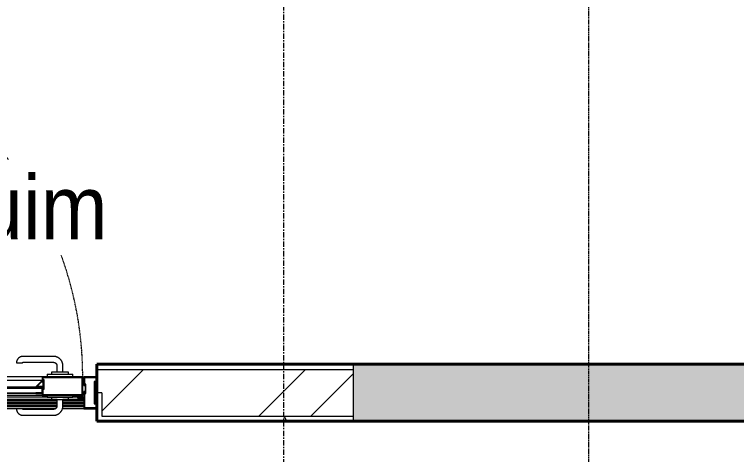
# Model space of a CAD drawing. Header units: millimetres. Extents: x -44657 to 28812, y -28146 to 16565.
# Drawn here: x -13142 to -11445, y -3103 to -2069 of the extents above; entities that cross this region are included whole.
import ezdxf

# ---------------------------------------------------------------- set-up
doc = ezdxf.new("R2010")
doc.units = ezdxf.units.MM
for name, pattern in [('1000 Dashed', [2, 1, -1]), ('Detail Dash', [1.1, 0.55, -0.55]), ('Grid Line', [22.225, 12.7, -3.175, 3.175, -3.175])]:
    doc.linetypes.add(name, pattern=pattern)
for name, color, linetype, lineweight in [('A-DOOR', 31, 'Continuous', 9), ('A-WALL', 113, 'Continuous', 9), ('A-WALL-PATT', 111, 'Continuous', 9), ('G-ANNO-SYMB', 111, 'Continuous', 5), ('G-ANNO-TEXT', 231, 'Continuous', 5), ('I-WALL', 2, 'Continuous', 9), ('S-GRID', 1, 'Continuous', 5)]:
    doc.layers.add(name, color=color, linetype=linetype, lineweight=lineweight)
doc.styles.add('Arial_5', font='arial.ttf', dxfattribs={"width": 0.9, "height": 150})

# ---------------------------------------------------------------- blocks, each defined once
blk = doc.blocks.new('Door Aluminium - Single Opening Out with Cill - Door Aluminium Single Opening Out with Cill 900x2100-1421182-NEW PROPOSED GROUND STOREY PLAN _White Box_')
at = {"layer": 'A-DOOR', "linetype": 'Detail Dash', "lineweight": 5}
blk.add_line((-416.9887694325948, 37.28498041003901), (-416.9887694325919, 871.2625192752149), dxfattribs=at)
at = {"layer": 'A-DOOR', "lineweight": 5}
for p, q in [((348.44571370833, 85.50000000020147), (276.445713708329, 85.50000000020147)), ((261.4457137081417, 70.50000000000634), (275.4457137081417, 70.50000000000635)), ((261.4457137081417, 70.50000000000634), (262.3835358816507, 70.50000000000634)), ((273.3954611764476, 70.50000000000635), (275.4457137081417, 70.50000000000635)), ((276.445713708329, 71.50000000020032), (348.44571370833, 71.50000000020032)), ((356.4457137085274, 63.50000000000289), (356.4457137085274, 48.09298949016939)), ((370.4457137085242, 48.09298949016939), (370.4457137085242, 63.50000000000289)), ((-420.0000000000314, 37.50000000002044), (-450.0000000000083, 37.50000000002053)), ((-448.0000000000249, 35.49999999998206), (-422.0000000000308, 35.49999999998195)), ((-448.0000000000248, 26.30000000009235), (-448.0000000000249, 35.49999999998206)), ((-422.0000000000308, 35.49999999998195), (-422.0000000000308, 20.3000000000591)), ((-420.0000000000314, 17.00000000001633), (-420.0000000000314, 37.50000000002044)), ((-321.9887694325949, 37.28498041003873), (-416.9887694325948, 37.28498041003902)), ((-416.9887694325948, 37.28498041003902), (-416.9887694325947, -6.71501958995969)), ((-415.1887694325433, 35.49999999997679), (-323.7887694326465, 35.49999999997649)), ((-415.1887694325434, -4.915019589960066), (-415.1887694325433, 35.49999999997679)), ((-323.7887694326465, 35.49999999997649), (-323.7887694326466, 30.61843075830651)), ((321.9887694325778, 37.28498041004821), (-321.9887694325949, 37.28498041004821)), ((-321.9887694325949, 27.28498041004091), (-321.9887694325949, 37.28498041003873)), ((416.9887694325809, 37.28498041003633), (321.988769432581, 37.28498041003663)), ((321.988769432581, 37.28498041003663), (321.988769432581, 27.28498041003882)), ((323.7887694326325, 30.61843075830437), (323.7887694326325, 35.49999999997438)), ((323.7887694326325, 35.49999999997438), (415.1887694325295, 35.49999999997409)), ((333.4457137083352, 43.50000000000021), (393.4457137083352, 43.5000000000004)), ((333.4457137083352, 43.50000000000021), (333.4457137083352, 37.5000000000002)), ((393.4457137083352, 37.50000000000039), (333.4457137083352, 37.5000000000002)), ((343.4457137083225, 48.09298949016939), (343.4457137083225, 43.49999999999444)), ((344.1271971825541, 48.09298949017737), (343.4457137083355, 48.09298949017737)), ((383.4457137083355, 48.09298949017749), (343.4457137083355, 48.09298949017737)), ((383.4457137083355, 48.09298949017749), (382.7642302341169, 48.09298949017749)), ((383.445713708322, 43.49999999999444), (383.445713708322, 48.09298949016939)), ((393.4457137083352, 37.50000000000039), (393.4457137083352, 43.50000000000039)), ((415.1887694325295, 35.49999999997409), (415.1887694325293, -4.915019589962756)), ((416.9887694325808, -6.715019589962397), (416.9887694325809, 37.28498041003633)), ((449.9999999999919, 37.50000000001763), (420.0000000000149, 37.50000000001772)), ((420.0000000000149, 37.50000000001772), (420.0000000000148, 17.00000000001362)), ((422.0000000000145, 35.49999999997922), (448.0000000000086, 35.49999999997915)), ((422.0000000000145, 20.30000000005618), (422.0000000000145, 35.49999999997922)), ((448.0000000000086, 35.49999999997915), (448.0000000000085, 26.30000000008946)), ((-450.0000000000083, 22.00000000003235), (-448.5000000000336, 22.00000000003271)), ((-448.5000000000336, 24.50000000000578), (-445.5000000000342, 24.50000000000614)), ((-448.5000000000336, 22.00000000003271), (-448.5000000000336, 24.50000000000578)), ((-443.6716561048734, 26.30000000009295), (-448.0000000000248, 26.30000000009235)), ((-445.5000000000342, 24.50000000000614), (-445.5000000000343, -24.4999999999311)), ((-443.671656104873, -26.29999999994764), (-443.6716561048734, 26.30000000009295)), ((-422.0000000000308, 20.3000000000591), (-424.4472194751638, 20.30000000005892)), ((-424.4472194751638, 20.30000000005892), (-424.4472194751639, -1.799999999944623)), ((-422.6000000000308, 2.906643647826923e-12), (-422.6000000000308, 18.50000000004261)), ((-422.6000000000308, 18.50000000004261), (-421.0000000000314, 18.50000000004199)), ((-421.0000000000314, 18.50000000004199), (-421.0000000000313, 17.00000000001539)), ((-421.0000000000313, 17.00000000001539), (-420.0000000000314, 17.00000000001633)), ((-323.7887694326466, 30.61843075830651), (-326.3508113351218, 30.61843075830648)), ((-326.3508113351218, 30.61843075830648), (-326.3508113351219, 8.484980410036592)), ((-324.588769432577, 10.28498041003614), (-324.5887694325769, 27.28498041004093)), ((-324.5887694325769, 27.28498041004093), (-321.9887694325949, 27.28498041004091)), ((-324.1134466669491, 26.95447139317453), (-324.1134466669492, 13.93163250737322)), ((-321.8151503156845, 26.9544713931748), (-324.1134466669491, 26.95447139317453)), ((-324.1134466669491, 26.95447139317453), (-320.8333276130471, 26.95447139317452)), ((-323.1134466669494, 14.93163250737323), (-323.1134466669494, 25.95447139317438)), ((-323.1134466669494, 25.95447139317438), (-320.3193011853449, 25.9544713931745)), ((-320.3193011853489, 25.95447139317437), (-323.1134466669494, 25.95447139317438)), ((-321.9887694325949, 25.9544713931719), (-321.9887694325949, 27.2849804087941)), ((-306.8822487371706, 13.93163250737319), (-321.8151503156846, 28.86453408588735)), ((-321.8151503156846, 28.86453408588735), (-321.8151503156845, 26.9544713931748)), ((-321.8151503156846, 28.86453408588736), (-321.8151503156846, 26.95447139317452)), ((321.8151503156678, 28.86453408588528), (-321.8151503156846, 28.86453408588736)), ((-320.3193011853449, 25.9544713931745), (-309.2964622995439, 14.93163250737327)), ((321.8151503156678, 28.86453408588528), (306.8822487371538, 13.93163250737121)), ((309.296462299527, 14.93163250737119), (320.3193011853281, 25.95447139317243)), ((320.3193011853281, 25.95447139317243), (323.1134466669326, 25.95447139317243)), ((323.1134466669326, 25.95447139317243), (320.3193011853322, 25.95447139317243)), ((320.8333276130386, 26.95447139317244), (324.1134466669322, 26.95447139317243)), ((321.8151503156678, 26.95447139317243), (321.8151503156678, 28.86453408588528)), ((321.8151503156678, 28.86453408588528), (321.8151503156678, 26.95447139317244)), ((324.1134466669322, 26.95447139317243), (321.8151503156678, 26.95447139317243)), ((321.9887694325778, 27.2849804087941), (321.9887694325778, 25.9544713931719)), ((321.988769432581, 27.28498041003882), (324.588769432563, 27.28498041003882)), ((323.1134466669326, 25.95447139317243), (323.1134466669326, 14.93163250737114)), ((326.3508113351079, 30.61843075830436), (323.7887694326325, 30.61843075830437)), ((324.1134466669325, 13.93163250737116), (324.1134466669322, 26.95447139317243)), ((324.588769432563, 27.28498041003882), (324.588769432563, 10.28498041003404)), ((326.3508113351078, 8.484980410034435), (326.3508113351079, 30.61843075830436)), ((420.0000000000148, 17.00000000001361), (421.0000000000148, 17.00000000001361)), ((421.0000000000148, 17.00000000001361), (421.0000000000149, 18.50000000003926)), ((421.0000000000149, 18.50000000003926), (422.6000000000144, 18.50000000003926)), ((424.4472194751476, 20.30000000005618), (422.0000000000145, 20.30000000005618)), ((422.6000000000144, 18.50000000003926), (422.6000000000144, 1.64968039229052e-13)), ((424.4472194751474, -1.799999999947419), (424.4472194751476, 20.30000000005618)), ((448.0000000000085, 26.30000000008946), (443.671656104857, 26.30000000008948)), ((443.671656104857, 26.30000000008948), (443.6716561048568, -26.29999999995053)), ((445.5000000000182, -24.4999999999336), (445.5000000000183, 24.50000000000326)), ((445.5000000000183, 24.50000000000326), (448.5000000000173, 24.50000000000325)), ((448.5000000000173, 24.50000000000325), (448.5000000000173, 22.00000000002981)), ((448.5000000000173, 22.00000000002981), (449.9999999999919, 22.00000000002981)), ((-421.2624659906209, 2.900430199357791e-12), (-422.6000000000308, 2.906643647826923e-12)), ((-421.0000000000312, 3.000000000054955), (-421.2624659906209, 2.900688023110831e-12)), ((-420.0000000000312, 3.0000000000549), (-421.0000000000312, 3.000000000054955)), ((-420.0000000000312, -10.1999999998388), (-420.0000000000312, 3.0000000000549)), ((-326.3508113351219, 8.48498041003659), (-323.7887694326465, 8.484980410036544)), ((-323.2512354232303, 10.28498041003608), (-324.588769432577, 10.28498041003614)), ((-324.1134466669492, 13.93163250737322), (-306.8822487371706, 13.93163250737319)), ((-323.7887694326465, 8.484980410036544), (-323.7887694326465, -4.915019589960363)), ((-321.9887694325948, 13.2849804100355), (-323.2512354232303, 13.28498041003544)), ((-323.2512354232303, 13.28498041003544), (-323.2512354232303, 10.28498041003608)), ((-309.2964622995439, 14.93163250737327), (-323.1134466669494, 14.93163250737323)), ((321.9887694325778, 13.28498040454253), (-321.9887694325949, 13.28498040454253)), ((-321.9887694325949, -6.750999759219668e-12), (-321.9887694325948, 13.2849804100355)), ((321.9887694325838, 10.00000000000244), (-321.9887694325922, 10.00000000000244)), ((-321.9887694325922, 10.00000000000244), (-321.9887694325922, 0)), ((-321.9887694325922, 0), (321.9887694325838, 0)), ((-306.8822487371707, 13.9316325073732), (306.8822487371536, 13.93163250737121)), ((306.8822487371538, 13.93163250737121), (324.1134466669325, 13.93163250737116)), ((323.1134466669326, 14.93163250737114), (309.296462299527, 14.93163250737119)), ((323.2512354232163, 13.28498041003333), (321.9887694325809, 13.28498041003334)), ((321.9887694325809, 13.28498041003334), (321.9887694325808, -8.832135023340016e-12)), ((321.9887694325838, 0), (321.9887694325838, 10.00000000000244)), ((323.2512354232163, 10.28498041003403), (323.2512354232163, 13.28498041003333)), ((324.588769432563, 10.28498041003404), (323.2512354232163, 10.28498041003403)), ((323.7887694326324, -4.915019589962462), (323.7887694326324, 8.484980410034442)), ((323.7887694326324, 8.484980410034442), (326.3508113351078, 8.484980410034435)), ((421.0000000000148, 3.00000000005223), (420.0000000000149, 3.000000000052235)), ((420.0000000000149, 3.000000000052235), (420.0000000000148, -10.19999999984151)), ((421.2624659906046, 1.776578884005176e-13), (421.0000000000148, 3.00000000005223)), ((422.6000000000144, 1.642998516677379e-13), (421.2624659906046, 1.776578884005176e-13)), ((-424.4472194751639, -1.799999999944621), (-421.800000000031, -1.799999999944686)), ((-421.800000000031, -1.799999999944686), (-421.8000000000309, -35.49999999991108)), ((-405.0000000000523, -10.19999999983873), (-420.0000000000312, -10.1999999998388)), ((-420.0000000000313, -37.49999999994537), (-420.0000000000313, -11.99999999992521)), ((-420.0000000000313, -11.99999999992521), (-405.0000000000522, -11.99999999992527)), ((356.689641189241, -15.71214412914896), (-420.0000000000313, -15.71214412914896)), ((-416.9887694325947, -6.715019589959687), (-321.9887694325949, -6.715019589960011)), ((-323.7887694326465, -4.915019589960363), (-415.1887694325434, -4.915019589960066)), ((333.4457137083248, -10.19999999984608), (-405.0000000000638, -10.19999999984608)), ((-405.0000000000522, -11.99999999992527), (-405.0000000000523, -10.19999999983873)), ((-306.9887694326156, -6.790270133918665e-12), (-321.9887694325949, -6.750999759219668e-12)), ((-321.9887694325949, -6.715019589960011), (-321.9887694325948, -1.715019589961158)), ((-321.9887694325948, -1.715019589961158), (-306.9887694326157, -1.715019589961216)), ((321.9887694325778, -6.715019595451671), (-321.9887694325949, -6.715019595451671)), ((-306.9887694326157, -1.715019589961216), (-306.9887694326156, -6.790391166022758e-12)), ((306.9887694326035, -1.715019583829734), (-306.9887694326205, -1.715019583829734)), ((321.9887694325808, -8.832135023340016e-12), (306.9887694326015, -8.781375626654154e-12)), ((306.9887694326015, -8.781375626654154e-12), (306.9887694326015, -1.715019589963195)), ((306.9887694326015, -1.715019589963195), (321.9887694325808, -1.715019589963246)), ((321.9887694325808, -1.715019589963246), (321.9887694325808, -6.715019589962092)), ((321.9887694325808, -6.715019589962092), (416.9887694325808, -6.715019589962397)), ((415.1887694325293, -4.915019589962756), (323.7887694326324, -4.915019589962462)), ((333.4457137083356, -6.715019589962023), (333.4457137083356, -11.00000000000021)), ((393.4457137083356, -11.0000000000004), (333.4457137083356, -11.00000000000021)), ((343.4457137083225, -11.00000000000183), (343.4457137083225, -15.59298949018111)), ((343.445713708336, -15.59298949017736), (383.4457137083359, -15.59298949017749)), ((343.445713708336, -15.59298949017736), (344.1271971825546, -15.59298949017736)), ((356.4457137085274, -15.59298949018111), (356.4457137085274, -31.00000000001028)), ((420.0000000000146, -15.71214412914896), (370.2071944925686, -15.71214412914896)), ((370.4457137085242, -31.00000000001028), (370.4457137085242, -15.59298949018544)), ((382.7642302341173, -15.59298949017749), (383.4457137083359, -15.59298949017749)), ((383.445713708322, -15.59298949018544), (383.445713708322, -11.00000000000183)), ((393.4457137083356, -11.0000000000004), (393.4457137083356, -6.715019589962215)), ((405.0000000000205, -10.19999999984608), (393.4457137083198, -10.19999999984608)), ((420.0000000000148, -10.19999999984151), (405.0000000000359, -10.19999999984146)), ((405.0000000000359, -10.19999999984146), (405.0000000000359, -11.99999999992788)), ((405.0000000000359, -11.99999999992788), (420.0000000000148, -11.99999999992793)), ((420.0000000000148, -11.99999999992793), (420.0000000000148, -37.49999999994807)), ((421.8000000000146, -35.4999999999138), (421.8000000000146, -1.79999999994741)), ((421.8000000000146, -1.79999999994741), (424.4472194751474, -1.799999999947419)), ((-448.5000000000337, -21.99999999988833), (-450.0000000000081, -21.99999999988795)), ((-448.5000000000337, -24.49999999993072), (-448.5000000000337, -21.99999999988833)), ((-445.5000000000343, -24.49999999993109), (-448.5000000000337, -24.49999999993072)), ((-448.0000000000252, -35.49999999991098), (-448.0000000000251, -26.29999999994703)), ((-448.0000000000251, -26.29999999994703), (-443.671656104873, -26.29999999994764)), ((356.8502195877661, -19.24999999993063), (-420.0000000000313, -19.24999999993063)), ((356.6842329245161, -22.74999999993092), (-420.0000000000313, -22.74999999993092)), ((356.6842329245161, -26.24999999993013), (-420.0000000000313, -26.24999999993013)), ((356.6842329245161, -29.74999999993041), (-420.0000000000313, -29.74999999993041)), ((355.5137331932363, -33.2499999999307), (-420.0000000000313, -33.2499999999307)), ((420.0000000000146, -33.2499999999307), (368.8168322316488, -33.2499999999307)), ((420.0000000000146, -26.24999999993013), (369.991598543813, -26.24999999993013)), ((420.0000000000146, -29.74999999993041), (370.1504587165816, -29.74999999993041)), ((420.0000000000146, -19.24999999993063), (370.2071944925686, -19.24999999993063)), ((420.0000000000146, -22.74999999993092), (370.2071944925686, -22.74999999993092)), ((443.6716561048568, -26.29999999995053), (448.0000000000088, -26.29999999995054)), ((448.5000000000173, -24.49999999993362), (445.5000000000182, -24.4999999999336)), ((448.0000000000088, -26.29999999995054), (448.0000000000088, -35.49999999991388)), ((449.9999999999917, -21.99999999989086), (448.5000000000175, -21.99999999989086)), ((448.5000000000175, -21.99999999989086), (448.5000000000173, -24.49999999993362)), ((-450.0000000000081, -37.49999999994525), (-420.0000000000313, -37.49999999994537)), ((-421.8000000000309, -35.49999999991108), (-448.0000000000252, -35.49999999991098)), ((352.067034052538, -37.49999999994508), (-420.0000000000314, -37.49999999994508)), ((262.3835358816512, -38.00000000000636), (261.4457137081423, -38.00000000000636)), ((275.4457137081423, -38.00000000000639), (261.4457137081423, -38.00000000000636)), ((275.4457137081423, -38.00000000000639), (273.3954611764481, -38.00000000000638)), ((348.44571370833, -39.00000000021204), (276.445713708329, -39.00000000021204)), ((420.0000000000146, -37.49999999994508), (368.7040439577599, -37.49999999994508)), ((420.0000000000148, -37.49999999994807), (449.9999999999917, -37.49999999994817)), ((448.0000000000088, -35.49999999991388), (421.8000000000146, -35.4999999999138)), ((276.445713708329, -53.00000000021318), (348.44571370833, -53.00000000021318))]:
    blk.add_line(p, q, dxfattribs=at)
at = {"layer": 'A-DOOR', "lineweight": 5, "flags": 128}
for points in [[(276.445713708329, 85.50000000020147), (275.8458736955283, 85.48800160011652), (275.2469932987692, 85.4520255947384), (274.6500305989688, 85.39212953800892), (274.0559406090827, 85.30840925083486), (273.4656737463606, 85.20099866781904), (272.8801743118718, 85.07006962297818), (272.3003789798182, 84.91583157485498), (271.72721529902, 84.73853127142698), (271.1616002091274, 84.53845235535822), (270.604438573622, 84.31591491022594), (270.0566217322567, 84.07127494848035), (269.5190260751109, 83.80492384186947), (268.9925116405719, 83.51728769533844), (268.4779207394089, 83.20882666537325), (267.9760766072886, 82.88003422381139), (267.4877820877739, 82.53143636842738), (267.0138183479231, 82.16359078141937), (266.5549436286258, 81.7770859372653), (266.1118920315327, 81.37254016126079), (265.6853723446895, 80.95060064035043), (265.2760669086114, 80.51194238775516), (264.8846305246916, 80.05726716310686), (264.5116894076276, 79.587302349775), (264.1578401836559, 79.10279979120467), (263.8236489360443, 78.60453458813275), (263.5096502995025, 78.09330385859232), (263.2163466048732, 77.56992546270251), (262.9442070755063, 77.03523669423568), (262.693667076563, 76.4900929411758), (262.4651274186289, 75.93536631722567), (262.2589537163959, 75.37194426664514), (262.0754758037936, 74.80072814453877), (261.9149872063639, 74.22263177483624), (261.7777446716084, 73.6385799884175), (261.6639677583053, 73.04950714353929), (261.5738384852523, 72.45635563109748), (261.5075010400628, 71.86007436698137), (261.4650615484973, 71.26161727401532), (261.4465879046789, 70.66194175587411), (261.4457137081332, 70.5000000000013)], [(370.4457137085242, 63.50000000000289), (370.4281160550686, 64.37976535211325), (370.3753512471854, 65.25812326733717), (370.2875036973126, 66.13366856038084), (370.1647139427964, 67.00500054554492), (370.0071784210358, 67.8707252775318), (369.8151491552692, 68.72945778144587), (369.5889333513581, 69.57982426846529), (369.3288929063298, 70.42046433362042), (369.0354438294335, 71.25003313212284), (368.7090555765757, 72.06720353087083), (368.3502502993471, 72.8706682315402), (367.9596020096471, 73.65914186200796), (367.5377356614126, 74.43136303266061), (367.0853261507935, 75.1860963543648), (366.6030972364999, 75.92213441480368), (366.0918203819396, 76.63829971009532), (365.5523135210095, 77.3334465285311), (364.9854397495766, 78.00646278350582), (364.3921059447787, 78.65627179257318), (363.7732613141125, 79.2818339999365), (363.1298958769768, 79.88214863950739), (362.4630388808276, 80.45625533593348), (361.7737571546053, 81.00323564096162), (361.0631534020401, 81.522214502789), (360.3323644375323, 82.01236166594605), (359.5825593675588, 82.4728929995283), (358.8149377202496, 82.90307175164604), (358.0307275265046, 83.30220972806444), (357.2311833553513, 83.66966839316329), (356.41758430689, 84.00485989146617), (355.5912319660472, 84.30724798808026), (354.7534483202917, 84.57634892655668), (353.9055736447257, 84.8117322027939), (353.0489643579817, 85.01302125377602), (352.1849908521655, 85.1798940599456), (351.3150353005877, 85.31208366041896), (350.4404894465657, 85.40937858003001), (349.5627523768764, 85.47162316766544), (348.6832282836078, 85.49871784525938), (348.44571370833, 85.50000000020147)], [(275.44571370813, 70.5000000000013), (275.4465136014693, 70.53998933419581), (275.4489120018241, 70.5799146939864), (275.4529050722757, 70.61971220731306), (275.4584864247568, 70.65931820664775), (275.4656471302918, 70.69866933083587), (275.4743757332811, 70.73770262647423), (275.4846582698241, 70.77635564862211), (275.4964782900515, 70.81456656068052), (275.509816884461, 70.85227423334898), (275.5246527141423, 70.88941834238672), (275.5409620449262, 70.9259394651525), (275.5587187853718, 70.96177917563696), (275.5778945284785, 70.99688013794447), (275.5984585971489, 71.03118619802922), (275.6203780932559, 71.06464247350824), (275.6436179502873, 71.09719544148196), (275.6681409894209, 71.12879302414994), (275.693907979039, 71.15938467210077), (275.7208776974479, 71.18892144524985), (275.7490069988465, 71.21735609104401), (275.7782508823523, 71.24464312012368), (275.8085625640077, 71.27073887905253), (275.8398935515672, 71.29560162019708), (275.8721937221434, 71.31919156846588), (275.9054114023566, 71.34147098497795), (275.9394934509961, 71.36240422741724), (275.9743853440647, 71.38195780706093), (276.0100312619708, 71.40010044235957), (276.0463741788438, 71.41680310895694), (276.0833559537801, 71.43203908615804), (276.1209174238232, 71.44578399963734), (276.1589984986401, 71.45801586048269), (276.1975382566287, 71.46871510031481), (276.2364750423925, 71.47786460263414), (276.2757465653947, 71.48544973018711), (276.3152899995645, 71.49145834839065), (276.3550420838473, 71.49588084473719), (276.3949392233798, 71.49871014417576), (276.4349175912706, 71.49994172043436), (276.445713708329, 71.50000000020032)], [(348.44571370833, 71.50000000020032), (348.7656283818341, 71.49360085349036), (349.0850312600982, 71.47441365062176), (349.4034113666595, 71.44246908703126), (349.7202593612764, 71.39781826720365), (350.0350683547294, 71.34053262292825), (350.347334719793, 71.27070379901312), (350.656558896898, 71.18844350667786), (350.9622461933133, 71.09388334485017), (351.2639075746004, 70.98717458961322), (351.5610604468763, 70.86848795221077), (351.8532294289418, 70.73801330594385), (352.1399471127482, 70.59595938241344), (352.4207548111823, 70.44255343759458), (352.6952032917997, 70.27804088827894), (352.9628534955972, 70.10268491944018), (353.2232772393436, 69.9167660632368), (353.4760579006008, 69.72058175016386), (353.7207910842336, 69.51444583327995), (353.9570852693482, 69.29868808607321), (354.1845624356668, 69.07365367491438), (354.4028586682435, 68.83970260686819), (354.6116247396744, 68.59720915371636), (354.8105266687787, 68.34656125327068), (354.9992462549032, 68.08815988869523), (355.177481586965, 67.82241844705051), (355.3449475264534, 67.54976205796488), (355.5013761635856, 67.2706269134857), (355.6465172459227, 66.9854595703057), (355.780138578693, 66.69471623533062), (355.9020263962585, 66.39886203588736), (356.011985704119, 66.09837027557342), (356.1098405908298, 65.79372167711178), (356.1954345094694, 65.48540361327274), (356.2686305280067, 65.17390932717494), (356.3293115484391, 64.85973714323903), (356.3773804940587, 64.54338966993326), (356.4127604648311, 64.22537299573166), (356.435394860331, 63.90619587948021), (356.4452474703738, 63.5863689364707), (356.4457137085274, 63.50000000000289)], [(356.4457137085274, -31.00000000001028), (356.4393145618218, -31.3199146735144), (356.4201273589489, -31.63931755177844), (356.3881827953627, -31.9576976583441), (356.3435319755308, -32.27454565296104), (356.2862463312597, -32.58935464641396), (356.2164175073446, -32.90162101147323), (356.1341572150006, -33.21084518858262), (356.0395970531729, -33.51653248500227), (355.9328882979403, -33.81819386628494), (355.8142016605336, -34.11534673855654), (355.683727014271, -34.40751572062207), (355.5416730907406, -34.69423340443718), (355.3882671459217, -34.97504110285831), (355.2237545966104, -35.24948958348864), (355.0483986277716, -35.51713978728617), (354.8624797715639, -35.77756353103253), (354.6662954584867, -36.03034419228544), (354.4601595416114, -36.27507737591812), (354.2444017944003, -36.51137156103707), (354.0193673832458, -36.7388487273514), (353.785416315191, -36.95714495992814), (353.5429228620435, -37.16591103135463), (353.2922749616021, -37.36481296046326), (353.0338735970267, -37.55353254658348), (352.768132155382, -37.73176787864531), (352.495475766292, -37.89923381812938), (352.2163406218128, -38.05566245527019), (351.9311732786328, -38.20080353760297), (351.6404299436578, -38.33442487036895), (351.3445757442101, -38.45631268793442), (351.0440839839005, -38.56627199579921), (350.7394353854432, -38.66412688251869), (350.4311173215955, -38.74972080115396), (350.1196230355021, -38.822916819687), (349.8054508515618, -38.88359784011939), (349.4891033782647, -38.93166678574331), (349.1710867040631, -38.96704675651136), (348.8519095878117, -38.98968115201554), (348.5320826447978, -38.9995337620497), (348.44571370833, -39.00000000021204)], [(348.44571370833, -53.00000000021318), (349.3254790604361, -52.98240234675324), (350.2038369756643, -52.92963753886996), (351.0793822687123, -52.84178998899716), (351.9507142538764, -52.71900023447233), (352.816438985859, -52.56146471271607), (353.675171489773, -52.36943544695381), (354.5255379767924, -52.14321964304266), (355.3661780419475, -51.88317919801435), (356.1957468404543, -51.5897301211138), (357.012917239198, -51.26334186826035), (357.8163819398716, -50.90453659103174), (358.6048555703308, -50.51388830133175), (359.3770767409834, -50.09202195309287), (360.1318100627006, -49.6396124424738), (360.8678481231352, -49.15738352818885), (361.5840134184268, -48.64610667362852), (362.2791602368539, -48.1065998126898), (362.952176491833, -47.53972604126121), (363.601985500896, -46.94639223645893), (364.2275477082636, -46.32754760578838), (364.8278623478432, -45.68418216865702), (365.4019690442606, -45.01732517251224), (365.9489493492844, -44.32804344628988), (366.4679282111118, -43.61743969372037), (366.9580753742732, -42.88665072922122), (367.4186067078511, -42.13684565923467), (367.8487854599775, -41.36922401192989), (368.2479234363915, -40.5850138181849), (368.6153821014904, -39.78546964703158), (368.9505735997933, -38.97187059857022), (369.2529616964074, -38.14551825773177), (369.5220626348838, -37.307734611972), (369.757445911121, -36.45985993641033), (369.9587349621032, -35.60325064966196), (370.1256077682771, -34.73927714385012), (370.2577973687461, -33.86932159227658), (370.3550922883614, -32.99477573824597), (370.4173368759926, -32.117038668561), (370.4444315535865, -31.23751457529675), (370.4457137085242, -31.00000000001028)], [(261.4457137081246, -38.00000000001302), (261.4577121082139, -38.5998400128181), (261.4936881135876, -39.19872040956424), (261.5535841703258, -39.79568310936891), (261.6373044574912, -40.38977309925508), (261.7447150405156, -40.98003996197715), (261.8756440853479, -41.56553939646599), (262.0298821334667, -42.14533472852823), (262.2071824369034, -42.71849840931344), (262.4072613529765, -43.28411349920599), (262.6297987981001, -43.84127513472011), (262.87443875985, -44.3890919760854), (263.1407898664652, -44.92668763322251), (263.4284260129876, -45.45320206776589), (263.7368870429571, -45.96779296893316), (264.065679484519, -46.46963710104919), (264.414277339903, -46.9579316205682), (264.7821229269067, -47.43189536041471), (265.1686277710651, -47.89077007971624), (265.5731735470609, -48.33382167680507), (265.99511306798, -48.76034136364822), (266.4337713205752, -49.16964679972204), (266.8884465452235, -49.56108318365049), (267.3584113585554, -49.93402430071455), (267.8429139171213, -50.28787352469051), (268.3411791201976, -50.62206477229778), (268.852409849738, -50.93606340883527), (269.3757882456279, -51.22936710346455), (269.9104770140904, -51.50150663284014), (270.4556207671589, -51.75204663177038), (271.010347391109, -51.98058628970456), (271.5737694416766, -52.18675999194617), (272.1449855637916, -52.37023790453978), (272.7230819334898, -52.53072650198254), (273.3071337199129, -52.66796903673794), (273.896206564791, -52.78174595003243), (274.4893580772329, -52.87187522308541), (275.0856393413447, -52.93821266827495), (275.6840964343151, -52.98065215984476), (276.2837719524519, -52.99912580365881), (276.445713708329, -53.00000000021318)], [(276.445713708329, -39.00000000021204), (276.4057243741302, -38.99920010687276), (276.365799014344, -38.99680170651364), (276.326001501013, -38.99280863606645), (276.2863955016826, -38.98722728358529), (276.2470443774902, -38.98006657805032), (276.2080110818518, -38.9713379750566), (276.1693580597039, -38.96105543851361), (276.1311471476542, -38.9492354182819), (276.0934394749814, -38.93589682387674), (276.0562953659436, -38.92106099419981), (276.0197742431692, -38.90475166341157), (275.9839345326934, -38.88699492296594), (275.9488335703816, -38.86781917986358), (275.9145275103011, -38.84725511119751), (275.8810712348264, -38.82533561508616), (275.8485182668484, -38.80209575805478), (275.8169206841848, -38.77757271891687), (275.7863290362253, -38.75180572930314), (275.7567922630805, -38.72483601089851), (275.7283576172777, -38.69670670949553), (275.7010705882024, -38.66746282598542), (275.6749748292692, -38.63715114433874), (275.6501120881333, -38.6058201567749), (275.6265221398644, -38.57351998619864), (275.6042427233524, -38.54030230598547), (275.5833094809088, -38.50622025734598), (275.5637559012651, -38.47132836427742), (275.5456132659664, -38.43568244637559), (275.5289105993778, -38.39933952949396), (275.5136746221723, -38.36235775456193), (275.4999297086844, -38.32479628451456), (275.4876978478476, -38.28671520970198), (275.4769986080155, -38.24817545171344), (275.4678491056962, -38.20923866594526), (275.4602639781432, -38.16996714294299), (275.454255359931, -38.13042370877326), (275.4498328635845, -38.09067162449482), (275.4470035641589, -38.05077448495364), (275.4457719879003, -38.01079611707149), (275.44571370813, -38.00000000001302)]]:
    blk.add_lwpolyline(points, dxfattribs=at)
at = {"layer": 'A-DOOR', "color": 135, "linetype": 'Detail Dash', "lineweight": 5}
blk.add_arc((-416.9887694325948, 37.28498041003901), 833.9775388651766, 359.9999999999994, 89.99999999999986, dxfattribs=at)

msp = doc.modelspace()

# ---------------------------------------------------------------- hatches: boundary and pattern name
at = {"layer": 'A-WALL-PATT'}
h = msp.add_hatch(color=9, dxfattribs=at)
h.paths.add_polyline_path([(-10220.56235443192, -3024.671800010037), (-10220.56235443192, -2890.671800010041), (-12346.06235443193, -2890.671800010024), (-12346.06235443193, -3024.671800010024), (-11069.21671598531, -3024.671800010032)])
h.paths.add_polyline_path([(-13848.56235443192, -3024.671800010015), (-13848.56235443192, -2890.671800010015), (-14485.56235443193, -2890.671800010011), (-14485.56235443193, -3024.671800010011), (-14428.11855570306, -3024.671800010011)])
at = {"layer": 'A-WALL-PATT', "lineweight": 5}
h = msp.add_hatch(dxfattribs=at)
h.set_pattern_fill('FP_33', color=256, style=0, pattern_type=2)
h.set_pattern_definition([(45, (0, 0), (-251.4471713899363, 251.4471713899363), []), (45, (0, 381), (-251.4471713899363, 251.4471713899363), [])])
h.paths.add_polyline_path([(-12346.06235443193, -3012.671800010026), (-12346.06235443193, -2902.671800010025), (-12948.56235443192, -2902.671800010021), (-12948.56235443192, -2957.671800010022), (-12936.56235443192, -2957.671800010022), (-12936.56235443192, -3012.671800010022), (-12748.66763584419, -3012.671800010022)])
h = msp.add_hatch(dxfattribs=at)
h.set_pattern_fill('FP_32', color=256, style=0, pattern_type=2)
h.set_pattern_definition([(0, (0, 0), (406.4, 101.6), [33.528, -271.272, 33.528, -271.272, -1625.6]), (0, (0, 0), (406.4, 101.6), [-609.6, 33.528, -576.072, 33.528, -271.272, -711.2]), (0, (0, 0), (406.4, 101.6), [-1524, 33.528, -169.672, 33.528, -474.472]), (120, (152.4, 50.8), (-291.1881810244989, 301.1527240979959), [33.52799999999999, -271.2719999999999, 33.52799999999999, -271.2719999999999, -1625.6]), (120, (152.4, 50.8), (-291.1881810244989, 301.1527240979959), [-609.5999999999999, 33.52799999999999, -576.0719999999999, 33.52799999999999, -271.2719999999999, -711.1999999999999]), (120, (152.4, 50.8), (-291.1881810244989, 301.1527240979959), [-1524, 33.52799999999999, -169.672, 33.52799999999999, -474.4719999999999]), (240, (203.2, 254), (-115.2118189755009, -402.7527240979958), [33.528, -271.272, 33.528, -271.272, -1625.6]), (240, (203.2, 254), (-115.2118189755009, -402.7527240979958), [-609.6, 33.528, -576.072, 33.528, -271.272, -711.2]), (240, (203.2, 254), (-115.2118189755009, -402.7527240979958), [-1524, 33.528, -169.672, 33.528, -474.472])])
h.paths.add_polyline_path([(-12346.06235443193, -3024.671800010024), (-12346.06235443193, -3012.671800010026), (-12936.56235443192, -3012.671800010022), (-12936.56235443192, -2957.671800010022), (-12948.56235443192, -2957.671800010022), (-12948.56235443192, -3024.67180001002), (-12748.66763584419, -3024.67180001002)])

# ---------------------------------------------------------------- linework, layer by layer
at = {"layer": 'A-WALL'}
for p, q in [((-12948.56235443191, -2902.671800010019), (-12346.06235443192, -2902.671800010023)), ((-12936.56235443191, -2957.671800010019), (-12948.56235443191, -2957.671800010019)), ((-12936.56235443191, -2957.671800010019), (-12936.56235443191, -3012.671800010019)), ((-12936.56235443191, -3012.671800010019), (-12346.06235443192, -3012.671800010023))]:
    msp.add_line(p, q, dxfattribs=at)
at = {"layer": 'G-ANNO-SYMB', "linetype": '1000 Dashed'}
msp.add_line((-11792.0327182125, -26644.97980012622), (-11792.03271821234, 6083.697644082583), dxfattribs=at)
at = {"layer": 'I-WALL', "color": 8, "lineweight": 40}
for p, q in [((-10220.56235443191, -2890.671800010037), (-12948.56235443191, -2890.671800010019)), ((-12948.56235443191, -3024.671800010019), (-9966.562354431911, -3024.671800010039))]:
    msp.add_line(p, q, dxfattribs=at)
at = {"layer": 'I-WALL', "color": 7, "lineweight": 40}
msp.add_line((-12948.56235443191, -2890.671800010019), (-12948.56235443191, -3024.671800010019), dxfattribs=at)
at = {"layer": 'I-WALL', "color": 55}
msp.add_line((-12346.06235443192, -2890.671800010023), (-12346.06235443192, -3024.671800010023), dxfattribs=at)
at = {"layer": 'S-GRID', "linetype": 'Grid Line'}
msp.add_line((-12508.56235443208, -26129.02076064303), (-12508.56235443194, 2838.296331889238), dxfattribs=at)

# ---------------------------------------------------------------- block references
at = {"layer": 'A-DOOR', "color": 135, "linetype": 'Detail Dash', "lineweight": 5}
msp.add_blockref('Door Aluminium - Single Opening Out with Cill - Door Aluminium Single Opening Out with Cill 900x2100-1421182-NEW PROPOSED GROUND STOREY PLAN _White Box_', (-13398.5623544319, -2957.671800010016), dxfattribs=at)

# ---------------------------------------------------------------- next in the draw order: texts
at = {"layer": 'G-ANNO-TEXT', "color": 7, "insert": (-13782.44603931362, -2447.098317311938), "char_height": 150, "width": 1118.3540625, "attachment_point": 1, "style": 'Arial_5', "bg_fill": 3, "box_fill_scale": 1.25, "bg_fill_color": 256, "bg_fill_true_color": 13158600, "bg_fill_transparency": 0}
msp.add_mtext('aluminuim ', dxfattribs=at)

doc.saveas('drawing.dxf')
